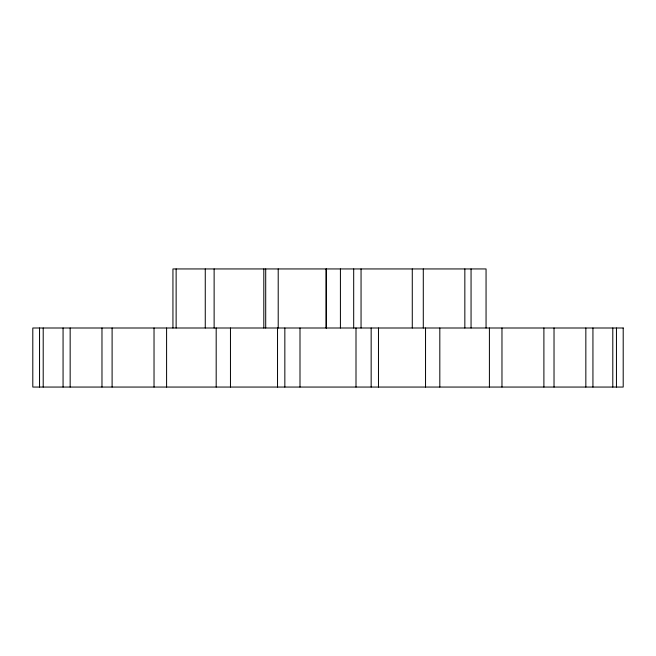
<?xml version="1.0" encoding="UTF-8"?>
<svg xmlns="http://www.w3.org/2000/svg" width="656" height="656" viewBox="0 0 656 656"><rect width="100%" height="100%" fill="white"/><g stroke="black" fill="none" stroke-linecap="round" stroke-linejoin="round"><path stroke-width="0.98" d="M616.451 328L616.451 387.056M612.794 328L612.794 387.056M592.934 328L592.934 387.056M585.841 328L585.841 387.056M554.025 328L554.025 387.056M543.898 328L543.898 387.056M501.971 328L501.971 387.056M489.409 328L489.409 387.056M486.055 328L486.055 268.944L172.938 268.944L172.938 328M471.057 268.944L471.057 328M464.842 268.944L464.842 328M439.815 328L439.815 387.056M425.539 328L425.539 387.056M423.292 268.944L423.292 328M412.28 268.944L412.28 328M378.471 328L378.471 387.056M371.157 328L371.157 387.056M361.054 268.944L361.054 328M356.003 328L356.003 387.056M353.691 268.944L353.691 328M340.415 268.944L340.415 328M326.27 268.944L326.27 328M326.147 268.944L326.147 328M299.997 328L299.997 387.056M284.843 328L284.843 387.056M278.21 268.944L278.21 328M277.529 328L277.529 387.056M265.705 268.944L265.705 328M263.81 268.944L263.81 328M230.461 328L230.461 387.056M216.185 328L216.185 387.056M214.127 268.944L214.127 328M205.262 268.944L205.262 328M176.136 268.944L176.136 328M166.591 328L166.591 387.056M154.029 328L154.029 387.056M112.102 328L112.102 387.056M101.975 328L101.975 387.056M70.159 328L70.159 387.056M63.066 328L63.066 387.056M43.206 328L43.206 387.056M39.549 328L39.549 387.056M623.2 328L32.8 328L32.8 387.056L623.2 387.056L623.2 328"/></g></svg>
